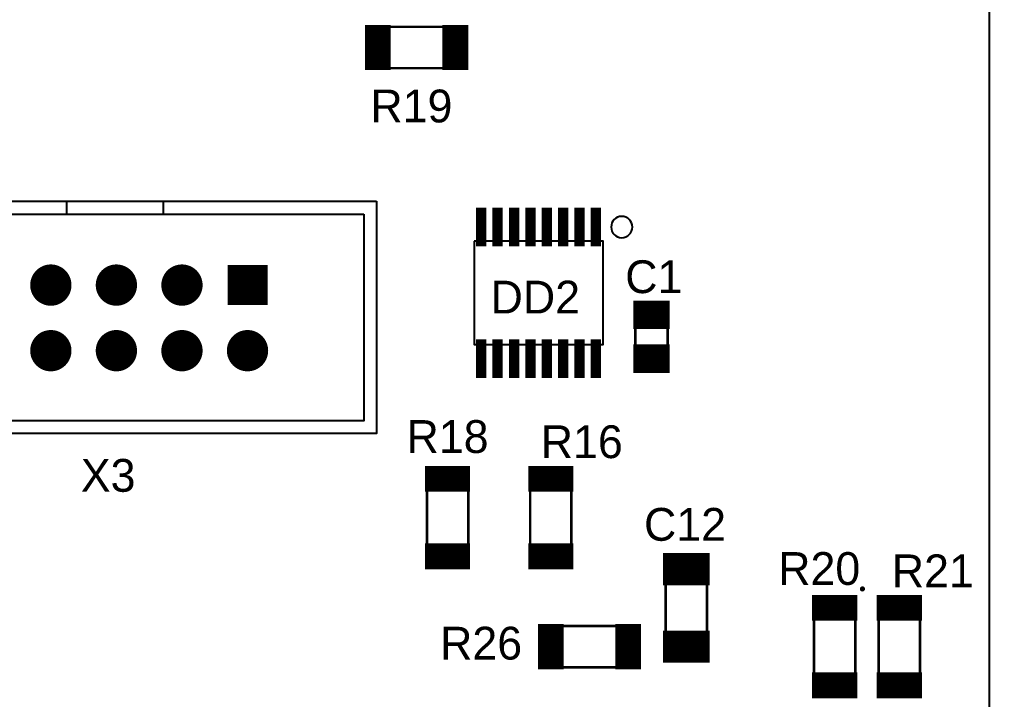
# Model space of a CAD drawing. Extents: x 25 to 880, y 8 to 306.
# Drawn here: x 137.56 to 184.54, y 130.46 to 163.38 of the extents above; entities that cross this region are included whole.
import ezdxf
from ezdxf.enums import TextEntityAlignment as Align

# ---------------------------------------------------------------- set-up
doc = ezdxf.new("R2010")
doc.units = 0
doc.header["$MEASUREMENT"] = 0
for name, color, linetype in [('BOARD', 7, 'Continuous'), ('TOP', 7, 'Continuous'), ('TOP_PIN', 7, 'Continuous')]:
    doc.layers.add(name, color=color, linetype=linetype)

msp = doc.modelspace()

# ---------------------------------------------------------------- linework, layer by layer
at = {"linetype": 'Continuous', "const_width": 0.125}
msp.add_lwpolyline([(178.4485, 135.8153, 1), (178.3235, 135.8153, 1)], format="xyb", close=True, dxfattribs=at)
at = {"layer": 'BOARD'}
msp.add_lwpolyline([(75.7946, 91.1429), (184.5446, 91.1429), (184.5446, 271.1429), (75.7946, 271.1429)], close=True, dxfattribs=at)
at = {"layer": 'TOP', "const_width": 0.125}
for points in [[(158.7321, 163.0216), (158.7321, 161.0216), (154.8571, 161.0216), (154.8571, 163.0216)], [(168.9509, 146.7716), (167.3884, 146.7716), (167.3884, 149.2716), (168.9509, 149.2716)], [(159.2946, 137.3341), (157.2946, 137.3341), (157.2946, 141.2091), (159.2946, 141.2091)], [(164.2946, 137.3341), (162.2946, 137.3341), (162.2946, 141.2091), (164.2946, 141.2091)], [(170.8571, 132.8966), (168.8571, 132.8966), (168.8571, 136.8966), (170.8571, 136.8966)], [(178.0446, 131.0841), (176.0446, 131.0841), (176.0446, 134.9591), (178.0446, 134.9591)], [(181.1696, 131.0841), (179.1696, 131.0841), (179.1696, 134.9591), (181.1696, 134.9591)], [(163.2321, 132.0216), (163.2321, 134.0216), (167.1071, 134.0216), (167.1071, 132.0216)]]:
    msp.add_lwpolyline(points, close=True, dxfattribs=at)
at = {"layer": 'TOP'}
for points in [[(154.8571, 154.5841), (154.8571, 143.3341), (129.5446, 143.3341), (129.5446, 154.5841)], [(154.2321, 153.9591), (154.2321, 143.9591), (130.1696, 143.9591), (130.1696, 153.9591)], [(159.5796, 152.6429), (159.5796, 147.6429), (165.8284, 147.6429), (165.8284, 152.6429)], [(147.8221, 151.3191), (149.4121, 151.3191), (149.4121, 149.7291), (147.8221, 149.7291)]]:
    msp.add_lwpolyline(points, close=True, dxfattribs=at)
for points in [[(139.8571, 153.9591), (139.8571, 154.5841)], [(144.5446, 153.9591), (144.5446, 154.5841)]]:
    msp.add_lwpolyline(points, dxfattribs=at)
for points in [[(167.2471, 153.3304, 1), (166.2171, 153.3304, 1)], [(139.8721, 150.5241, 1), (138.2821, 150.5241, 1)], [(143.0521, 150.5241, 1), (141.4621, 150.5241, 1)], [(146.2321, 150.5241, 1), (144.6421, 150.5241, 1)], [(139.8721, 147.3441, 1), (138.2821, 147.3441, 1)], [(143.0521, 147.3441, 1), (141.4621, 147.3441, 1)], [(146.2321, 147.3441, 1), (144.6421, 147.3441, 1)], [(149.4121, 147.3441, 1), (147.8221, 147.3441, 1)]]:
    msp.add_lwpolyline(points, format="xyb", close=True, dxfattribs=at)
at = {"layer": 'TOP_PIN', "const_width": 0.125}
for points in [[(154.3571, 160.9904), (154.3571, 163.0529), (155.4821, 163.0529), (155.4821, 160.9904)], [(158.1071, 160.9904), (158.1071, 163.0529), (159.2321, 163.0529), (159.2321, 160.9904)], [(159.7384, 152.4554), (159.7384, 154.2054), (160.1134, 154.2054), (160.1134, 152.4554)], [(160.5321, 152.4554), (160.5321, 154.2054), (160.9071, 154.2054), (160.9071, 152.4554)], [(161.3259, 152.4554), (161.3259, 154.2054), (161.7009, 154.2054), (161.7009, 152.4554)], [(162.1196, 152.4554), (162.1196, 154.2054), (162.4946, 154.2054), (162.4946, 152.4554)], [(162.9134, 152.4554), (162.9134, 154.2054), (163.2884, 154.2054), (163.2884, 152.4554)], [(163.7071, 152.4554), (163.7071, 154.2054), (164.0821, 154.2054), (164.0821, 152.4554)], [(164.5009, 152.4554), (164.5009, 154.2054), (164.8759, 154.2054), (164.8759, 152.4554)], [(165.2946, 152.4554), (165.2946, 154.2054), (165.6696, 154.2054), (165.6696, 152.4554)], [(147.7009, 149.6154), (147.7009, 151.4279), (149.5134, 151.4279), (149.5134, 149.6154)], [(167.3571, 148.4591), (167.3571, 149.7091), (168.9821, 149.7091), (168.9821, 148.4591)], [(159.7384, 146.0804), (159.7384, 147.8304), (160.1134, 147.8304), (160.1134, 146.0804)], [(160.5321, 146.0804), (160.5321, 147.8304), (160.9071, 147.8304), (160.9071, 146.0804)], [(161.3259, 146.0804), (161.3259, 147.8304), (161.7009, 147.8304), (161.7009, 146.0804)], [(162.1196, 146.0804), (162.1196, 147.8304), (162.4946, 147.8304), (162.4946, 146.0804)], [(162.9134, 146.0804), (162.9134, 147.8304), (163.2884, 147.8304), (163.2884, 146.0804)], [(163.7071, 146.0804), (163.7071, 147.8304), (164.0821, 147.8304), (164.0821, 146.0804)], [(164.5009, 146.0804), (164.5009, 147.8304), (164.8759, 147.8304), (164.8759, 146.0804)], [(165.2946, 146.0804), (165.2946, 147.8304), (165.6696, 147.8304), (165.6696, 146.0804)], [(167.3571, 146.3341), (167.3571, 147.5841), (168.9821, 147.5841), (168.9821, 146.3341)], [(157.2634, 140.5841), (157.2634, 141.7091), (159.3259, 141.7091), (159.3259, 140.5841)], [(162.2634, 140.5841), (162.2634, 141.7091), (164.3259, 141.7091), (164.3259, 140.5841)], [(157.2634, 136.8341), (157.2634, 137.9591), (159.3259, 137.9591), (159.3259, 136.8341)], [(162.2634, 136.8341), (162.2634, 137.9591), (164.3259, 137.9591), (164.3259, 136.8341)], [(168.7946, 136.0529), (168.7946, 137.4904), (170.9196, 137.4904), (170.9196, 136.0529)], [(176.0134, 134.3341), (176.0134, 135.4591), (178.0759, 135.4591), (178.0759, 134.3341)], [(179.1384, 134.3341), (179.1384, 135.4591), (181.2009, 135.4591), (181.2009, 134.3341)], [(162.7321, 131.9904), (162.7321, 134.0529), (163.8571, 134.0529), (163.8571, 131.9904)], [(166.4821, 131.9904), (166.4821, 134.0529), (167.6071, 134.0529), (167.6071, 131.9904)], [(168.7946, 132.3029), (168.7946, 133.7404), (170.9196, 133.7404), (170.9196, 132.3029)], [(176.0134, 130.5841), (176.0134, 131.7091), (178.0759, 131.7091), (178.0759, 130.5841)], [(179.1384, 130.5841), (179.1384, 131.7091), (181.2009, 131.7091), (181.2009, 130.5841)]]:
    msp.add_lwpolyline(points, close=True, dxfattribs=at)
for points in [[(154.3571, 163.0179), (155.4821, 163.0179)], [(158.1071, 163.0179), (159.2321, 163.0179)], [(154.3571, 162.8929), (155.4821, 162.8929)], [(154.3571, 162.7679), (155.4821, 162.7679)], [(154.3571, 162.6429), (155.4821, 162.6429)], [(154.3571, 162.5179), (155.4821, 162.5179)], [(158.1071, 162.8929), (159.2321, 162.8929)], [(158.1071, 162.7679), (159.2321, 162.7679)], [(158.1071, 162.6429), (159.2321, 162.6429)], [(158.1071, 162.5179), (159.2321, 162.5179)], [(154.3571, 162.3929), (155.4821, 162.3929)], [(154.3571, 162.2679), (155.4821, 162.2679)], [(154.3571, 162.1429), (155.4821, 162.1429)], [(158.1071, 162.3929), (159.2321, 162.3929)], [(158.1071, 162.2679), (159.2321, 162.2679)], [(158.1071, 162.1429), (159.2321, 162.1429)], [(154.3571, 162.0179), (155.4821, 162.0179)], [(154.3571, 161.8929), (155.4821, 161.8929)], [(154.3571, 161.7679), (155.4821, 161.7679)], [(154.3571, 161.6429), (155.4821, 161.6429)], [(158.1071, 162.0179), (159.2321, 162.0179)], [(158.1071, 161.8929), (159.2321, 161.8929)], [(158.1071, 161.7679), (159.2321, 161.7679)], [(158.1071, 161.6429), (159.2321, 161.6429)], [(154.3571, 161.5179), (155.4821, 161.5179)], [(154.3571, 161.3929), (155.4821, 161.3929)], [(154.3571, 161.2679), (155.4821, 161.2679)], [(154.3571, 161.1429), (155.4821, 161.1429)], [(158.1071, 161.5179), (159.2321, 161.5179)], [(158.1071, 161.3929), (159.2321, 161.3929)], [(158.1071, 161.2679), (159.2321, 161.2679)], [(158.1071, 161.1429), (159.2321, 161.1429)], [(154.3571, 161.0179), (155.4821, 161.0179)], [(158.1071, 161.0179), (159.2321, 161.0179)], [(159.7384, 154.1429), (160.1134, 154.1429)], [(160.5321, 154.1429), (160.9071, 154.1429)], [(161.3259, 154.1429), (161.7009, 154.1429)], [(162.1196, 154.1429), (162.4946, 154.1429)], [(162.9134, 154.1429), (163.2884, 154.1429)], [(163.7071, 154.1429), (164.0821, 154.1429)], [(164.5009, 154.1429), (164.8759, 154.1429)], [(165.2946, 154.1429), (165.6696, 154.1429)], [(159.7384, 154.0179), (160.1134, 154.0179)], [(159.7384, 153.8929), (160.1134, 153.8929)], [(159.7384, 153.7679), (160.1134, 153.7679)], [(159.7384, 153.6429), (160.1134, 153.6429)], [(160.5321, 154.0179), (160.9071, 154.0179)], [(160.5321, 153.8929), (160.9071, 153.8929)], [(160.5321, 153.7679), (160.9071, 153.7679)], [(160.5321, 153.6429), (160.9071, 153.6429)], [(161.3259, 154.0179), (161.7009, 154.0179)], [(161.3259, 153.8929), (161.7009, 153.8929)], [(161.3259, 153.7679), (161.7009, 153.7679)], [(161.3259, 153.6429), (161.7009, 153.6429)], [(162.1196, 154.0179), (162.4946, 154.0179)], [(162.1196, 153.8929), (162.4946, 153.8929)], [(162.1196, 153.7679), (162.4946, 153.7679)], [(162.1196, 153.6429), (162.4946, 153.6429)], [(162.9134, 154.0179), (163.2884, 154.0179)], [(162.9134, 153.8929), (163.2884, 153.8929)], [(162.9134, 153.7679), (163.2884, 153.7679)], [(162.9134, 153.6429), (163.2884, 153.6429)], [(163.7071, 154.0179), (164.0821, 154.0179)], [(163.7071, 153.8929), (164.0821, 153.8929)], [(163.7071, 153.7679), (164.0821, 153.7679)], [(163.7071, 153.6429), (164.0821, 153.6429)], [(164.5009, 154.0179), (164.8759, 154.0179)], [(164.5009, 153.8929), (164.8759, 153.8929)], [(164.5009, 153.7679), (164.8759, 153.7679)], [(164.5009, 153.6429), (164.8759, 153.6429)], [(165.2946, 154.0179), (165.6696, 154.0179)], [(165.2946, 153.8929), (165.6696, 153.8929)], [(165.2946, 153.7679), (165.6696, 153.7679)], [(165.2946, 153.6429), (165.6696, 153.6429)], [(159.7384, 153.5179), (160.1134, 153.5179)], [(159.7384, 153.3929), (160.1134, 153.3929)], [(159.7384, 153.2679), (160.1134, 153.2679)], [(159.7384, 153.1429), (160.1134, 153.1429)], [(160.5321, 153.5179), (160.9071, 153.5179)], [(160.5321, 153.3929), (160.9071, 153.3929)], [(160.5321, 153.2679), (160.9071, 153.2679)], [(160.5321, 153.1429), (160.9071, 153.1429)], [(161.3259, 153.5179), (161.7009, 153.5179)], [(161.3259, 153.3929), (161.7009, 153.3929)], [(161.3259, 153.2679), (161.7009, 153.2679)], [(161.3259, 153.1429), (161.7009, 153.1429)], [(162.1196, 153.5179), (162.4946, 153.5179)], [(162.1196, 153.3929), (162.4946, 153.3929)], [(162.1196, 153.2679), (162.4946, 153.2679)], [(162.1196, 153.1429), (162.4946, 153.1429)], [(162.9134, 153.5179), (163.2884, 153.5179)], [(162.9134, 153.3929), (163.2884, 153.3929)], [(162.9134, 153.2679), (163.2884, 153.2679)], [(162.9134, 153.1429), (163.2884, 153.1429)], [(163.7071, 153.5179), (164.0821, 153.5179)], [(163.7071, 153.3929), (164.0821, 153.3929)], [(163.7071, 153.2679), (164.0821, 153.2679)], [(163.7071, 153.1429), (164.0821, 153.1429)], [(164.5009, 153.5179), (164.8759, 153.5179)], [(164.5009, 153.3929), (164.8759, 153.3929)], [(164.5009, 153.2679), (164.8759, 153.2679)], [(164.5009, 153.1429), (164.8759, 153.1429)], [(165.2946, 153.5179), (165.6696, 153.5179)], [(165.2946, 153.3929), (165.6696, 153.3929)], [(165.2946, 153.2679), (165.6696, 153.2679)], [(165.2946, 153.1429), (165.6696, 153.1429)], [(159.7384, 153.0179), (160.1134, 153.0179)], [(159.7384, 152.8929), (160.1134, 152.8929)], [(159.7384, 152.7679), (160.1134, 152.7679)], [(159.7384, 152.6429), (160.1134, 152.6429)], [(160.5321, 153.0179), (160.9071, 153.0179)], [(160.5321, 152.8929), (160.9071, 152.8929)], [(160.5321, 152.7679), (160.9071, 152.7679)], [(160.5321, 152.6429), (160.9071, 152.6429)], [(161.3259, 153.0179), (161.7009, 153.0179)], [(161.3259, 152.8929), (161.7009, 152.8929)], [(161.3259, 152.7679), (161.7009, 152.7679)], [(161.3259, 152.6429), (161.7009, 152.6429)], [(162.1196, 153.0179), (162.4946, 153.0179)], [(162.1196, 152.8929), (162.4946, 152.8929)], [(162.1196, 152.7679), (162.4946, 152.7679)], [(162.1196, 152.6429), (162.4946, 152.6429)], [(162.9134, 153.0179), (163.2884, 153.0179)], [(162.9134, 152.8929), (163.2884, 152.8929)], [(162.9134, 152.7679), (163.2884, 152.7679)], [(162.9134, 152.6429), (163.2884, 152.6429)], [(163.7071, 153.0179), (164.0821, 153.0179)], [(163.7071, 152.8929), (164.0821, 152.8929)], [(163.7071, 152.7679), (164.0821, 152.7679)], [(163.7071, 152.6429), (164.0821, 152.6429)], [(164.5009, 153.0179), (164.8759, 153.0179)], [(164.5009, 152.8929), (164.8759, 152.8929)], [(164.5009, 152.7679), (164.8759, 152.7679)], [(164.5009, 152.6429), (164.8759, 152.6429)], [(165.2946, 153.0179), (165.6696, 153.0179)], [(165.2946, 152.8929), (165.6696, 152.8929)], [(165.2946, 152.7679), (165.6696, 152.7679)], [(165.2946, 152.6429), (165.6696, 152.6429)], [(159.7384, 152.5179), (160.1134, 152.5179)], [(160.5321, 152.5179), (160.9071, 152.5179)], [(161.3259, 152.5179), (161.7009, 152.5179)], [(162.1196, 152.5179), (162.4946, 152.5179)], [(162.9134, 152.5179), (163.2884, 152.5179)], [(163.7071, 152.5179), (164.0821, 152.5179)], [(164.5009, 152.5179), (164.8759, 152.5179)], [(165.2946, 152.5179), (165.6696, 152.5179)], [(138.5159, 151.2679), (139.6484, 151.2679)], [(138.7371, 151.3929), (139.4271, 151.3929)], [(141.6909, 151.2679), (142.8234, 151.2679)], [(141.9121, 151.3929), (142.6021, 151.3929)], [(144.8659, 151.2679), (145.9984, 151.2679)], [(145.0871, 151.3929), (145.7771, 151.3929)], [(147.7009, 151.3929), (149.5134, 151.3929)], [(147.7009, 151.2679), (149.5134, 151.2679)], [(138.1784, 150.7679), (139.9859, 150.7679)], [(138.2221, 150.8929), (139.9421, 150.8929)], [(138.2871, 151.0179), (139.8771, 151.0179)], [(138.3809, 151.1429), (139.7834, 151.1429)], [(141.3534, 150.7679), (143.1609, 150.7679)], [(141.3971, 150.8929), (143.1171, 150.8929)], [(141.4621, 151.0179), (143.0521, 151.0179)], [(141.5559, 151.1429), (142.9584, 151.1429)], [(144.5284, 150.7679), (146.3359, 150.7679)], [(144.5721, 150.8929), (146.2921, 150.8929)], [(144.6371, 151.0179), (146.2271, 151.0179)], [(144.7309, 151.1429), (146.1334, 151.1429)], [(147.7009, 151.1429), (149.5134, 151.1429)], [(147.7009, 151.0179), (149.5134, 151.0179)], [(147.7009, 150.8929), (149.5134, 150.8929)], [(147.7009, 150.7679), (149.5134, 150.7679)], [(138.1459, 150.5179), (140.0184, 150.5179)], [(138.1534, 150.6429), (140.0109, 150.6429)], [(138.1546, 150.3929), (140.0096, 150.3929)], [(141.3209, 150.5179), (143.1934, 150.5179)], [(141.3284, 150.6429), (143.1859, 150.6429)], [(141.3296, 150.3929), (143.1846, 150.3929)], [(144.4959, 150.5179), (146.3684, 150.5179)], [(144.5034, 150.6429), (146.3609, 150.6429)], [(144.5046, 150.3929), (146.3596, 150.3929)], [(147.7009, 150.6429), (149.5134, 150.6429)], [(147.7009, 150.5179), (149.5134, 150.5179)], [(147.7009, 150.3929), (149.5134, 150.3929)], [(138.1796, 150.2679), (139.9846, 150.2679)], [(138.2246, 150.1429), (139.9396, 150.1429)], [(138.2921, 150.0179), (139.8721, 150.0179)], [(138.3871, 149.8929), (139.7771, 149.8929)], [(141.3546, 150.2679), (143.1596, 150.2679)], [(141.3996, 150.1429), (143.1146, 150.1429)], [(141.4671, 150.0179), (143.0471, 150.0179)], [(141.5621, 149.8929), (142.9521, 149.8929)], [(144.5296, 150.2679), (146.3346, 150.2679)], [(144.5746, 150.1429), (146.2896, 150.1429)], [(144.6421, 150.0179), (146.2221, 150.0179)], [(144.7371, 149.8929), (146.1271, 149.8929)], [(147.7009, 150.2679), (149.5134, 150.2679)], [(147.7009, 150.1429), (149.5134, 150.1429)], [(147.7009, 150.0179), (149.5134, 150.0179)], [(147.7009, 149.8929), (149.5134, 149.8929)], [(138.5259, 149.7679), (139.6384, 149.7679)], [(138.7559, 149.6429), (139.4084, 149.6429)], [(141.7009, 149.7679), (142.8134, 149.7679)], [(141.9309, 149.6429), (142.5834, 149.6429)], [(144.8759, 149.7679), (145.9884, 149.7679)], [(145.1059, 149.6429), (145.7584, 149.6429)], [(147.7009, 149.7679), (149.5134, 149.7679)], [(147.7009, 149.6429), (149.5134, 149.6429)], [(167.3571, 149.6429), (168.9821, 149.6429)], [(167.3571, 149.5179), (168.9821, 149.5179)], [(167.3571, 149.3929), (168.9821, 149.3929)], [(167.3571, 149.2679), (168.9821, 149.2679)], [(167.3571, 149.1429), (168.9821, 149.1429)], [(167.3571, 149.0179), (168.9821, 149.0179)], [(167.3571, 148.8929), (168.9821, 148.8929)], [(167.3571, 148.7679), (168.9821, 148.7679)], [(167.3571, 148.6429), (168.9821, 148.6429)], [(167.3571, 148.5179), (168.9821, 148.5179)], [(138.4284, 148.0179), (139.7359, 148.0179)], [(138.5884, 148.1429), (139.5759, 148.1429)], [(138.9084, 148.2679), (139.2559, 148.2679)], [(141.6034, 148.0179), (142.9109, 148.0179)], [(141.7634, 148.1429), (142.7509, 148.1429)], [(142.0834, 148.2679), (142.4309, 148.2679)], [(144.7784, 148.0179), (146.0859, 148.0179)], [(144.9384, 148.1429), (145.9259, 148.1429)], [(145.2584, 148.2679), (145.6059, 148.2679)], [(147.9534, 148.0179), (149.2609, 148.0179)], [(148.1134, 148.1429), (149.1009, 148.1429)], [(148.4334, 148.2679), (148.7809, 148.2679)], [(138.1609, 147.5179), (140.0034, 147.5179)], [(138.1934, 147.6429), (139.9709, 147.6429)], [(138.2446, 147.7679), (139.9196, 147.7679)], [(138.3209, 147.8929), (139.8434, 147.8929)], [(141.3359, 147.5179), (143.1784, 147.5179)], [(141.3684, 147.6429), (143.1459, 147.6429)], [(141.4196, 147.7679), (143.0946, 147.7679)], [(141.4959, 147.8929), (143.0184, 147.8929)], [(144.5109, 147.5179), (146.3534, 147.5179)], [(144.5434, 147.6429), (146.3209, 147.6429)], [(144.5946, 147.7679), (146.2696, 147.7679)], [(144.6709, 147.8929), (146.1934, 147.8929)], [(147.6859, 147.5179), (149.5284, 147.5179)], [(147.7184, 147.6429), (149.4959, 147.6429)], [(147.7696, 147.7679), (149.4446, 147.7679)], [(147.8459, 147.8929), (149.3684, 147.8929)], [(159.7384, 147.7679), (160.1134, 147.7679)], [(159.7384, 147.6429), (160.1134, 147.6429)], [(159.7384, 147.5179), (160.1134, 147.5179)], [(160.5321, 147.7679), (160.9071, 147.7679)], [(160.5321, 147.6429), (160.9071, 147.6429)], [(160.5321, 147.5179), (160.9071, 147.5179)], [(161.3259, 147.7679), (161.7009, 147.7679)], [(161.3259, 147.6429), (161.7009, 147.6429)], [(161.3259, 147.5179), (161.7009, 147.5179)], [(162.1196, 147.7679), (162.4946, 147.7679)], [(162.1196, 147.6429), (162.4946, 147.6429)], [(162.1196, 147.5179), (162.4946, 147.5179)], [(162.9134, 147.7679), (163.2884, 147.7679)], [(162.9134, 147.6429), (163.2884, 147.6429)], [(162.9134, 147.5179), (163.2884, 147.5179)], [(163.7071, 147.7679), (164.0821, 147.7679)], [(163.7071, 147.6429), (164.0821, 147.6429)], [(163.7071, 147.5179), (164.0821, 147.5179)], [(164.5009, 147.7679), (164.8759, 147.7679)], [(164.5009, 147.6429), (164.8759, 147.6429)], [(164.5009, 147.5179), (164.8759, 147.5179)], [(165.2946, 147.7679), (165.6696, 147.7679)], [(165.2946, 147.6429), (165.6696, 147.6429)], [(165.2946, 147.5179), (165.6696, 147.5179)], [(167.3571, 147.5179), (168.9821, 147.5179)], [(138.1459, 147.3929), (140.0184, 147.3929)], [(138.1484, 147.2679), (140.0159, 147.2679)], [(138.1671, 147.1429), (139.9971, 147.1429)], [(138.2046, 147.0179), (139.9596, 147.0179)], [(141.3209, 147.3929), (143.1934, 147.3929)], [(141.3234, 147.2679), (143.1909, 147.2679)], [(141.3421, 147.1429), (143.1721, 147.1429)], [(141.3796, 147.0179), (143.1346, 147.0179)], [(144.4959, 147.3929), (146.3684, 147.3929)], [(144.4984, 147.2679), (146.3659, 147.2679)], [(144.5171, 147.1429), (146.3471, 147.1429)], [(144.5546, 147.0179), (146.3096, 147.0179)], [(147.6709, 147.3929), (149.5434, 147.3929)], [(147.6734, 147.2679), (149.5409, 147.2679)], [(147.6921, 147.1429), (149.5221, 147.1429)], [(147.7296, 147.0179), (149.4846, 147.0179)], [(159.7384, 147.3929), (160.1134, 147.3929)], [(159.7384, 147.2679), (160.1134, 147.2679)], [(159.7384, 147.1429), (160.1134, 147.1429)], [(159.7384, 147.0179), (160.1134, 147.0179)], [(160.5321, 147.3929), (160.9071, 147.3929)], [(160.5321, 147.2679), (160.9071, 147.2679)], [(160.5321, 147.1429), (160.9071, 147.1429)], [(160.5321, 147.0179), (160.9071, 147.0179)], [(161.3259, 147.3929), (161.7009, 147.3929)], [(161.3259, 147.2679), (161.7009, 147.2679)], [(161.3259, 147.1429), (161.7009, 147.1429)], [(161.3259, 147.0179), (161.7009, 147.0179)], [(162.1196, 147.3929), (162.4946, 147.3929)], [(162.1196, 147.2679), (162.4946, 147.2679)], [(162.1196, 147.1429), (162.4946, 147.1429)], [(162.1196, 147.0179), (162.4946, 147.0179)], [(162.9134, 147.3929), (163.2884, 147.3929)], [(162.9134, 147.2679), (163.2884, 147.2679)], [(162.9134, 147.1429), (163.2884, 147.1429)], [(162.9134, 147.0179), (163.2884, 147.0179)], [(163.7071, 147.3929), (164.0821, 147.3929)], [(163.7071, 147.2679), (164.0821, 147.2679)], [(163.7071, 147.1429), (164.0821, 147.1429)], [(163.7071, 147.0179), (164.0821, 147.0179)], [(164.5009, 147.3929), (164.8759, 147.3929)], [(164.5009, 147.2679), (164.8759, 147.2679)], [(164.5009, 147.1429), (164.8759, 147.1429)], [(164.5009, 147.0179), (164.8759, 147.0179)], [(165.2946, 147.3929), (165.6696, 147.3929)], [(165.2946, 147.2679), (165.6696, 147.2679)], [(165.2946, 147.1429), (165.6696, 147.1429)], [(165.2946, 147.0179), (165.6696, 147.0179)], [(167.3571, 147.3929), (168.9821, 147.3929)], [(167.3571, 147.2679), (168.9821, 147.2679)], [(167.3571, 147.1429), (168.9821, 147.1429)], [(167.3571, 147.0179), (168.9821, 147.0179)], [(138.2621, 146.8929), (139.9021, 146.8929)], [(138.3446, 146.7679), (139.8196, 146.7679)], [(138.4634, 146.6429), (139.7009, 146.6429)], [(141.4371, 146.8929), (143.0771, 146.8929)], [(141.5196, 146.7679), (142.9946, 146.7679)], [(141.6384, 146.6429), (142.8759, 146.6429)], [(144.6121, 146.8929), (146.2521, 146.8929)], [(144.6946, 146.7679), (146.1696, 146.7679)], [(144.8134, 146.6429), (146.0509, 146.6429)], [(147.7871, 146.8929), (149.4271, 146.8929)], [(147.8696, 146.7679), (149.3446, 146.7679)], [(147.9884, 146.6429), (149.2259, 146.6429)], [(159.7384, 146.8929), (160.1134, 146.8929)], [(159.7384, 146.7679), (160.1134, 146.7679)], [(159.7384, 146.6429), (160.1134, 146.6429)], [(160.5321, 146.8929), (160.9071, 146.8929)], [(160.5321, 146.7679), (160.9071, 146.7679)], [(160.5321, 146.6429), (160.9071, 146.6429)], [(161.3259, 146.8929), (161.7009, 146.8929)], [(161.3259, 146.7679), (161.7009, 146.7679)], [(161.3259, 146.6429), (161.7009, 146.6429)], [(162.1196, 146.8929), (162.4946, 146.8929)], [(162.1196, 146.7679), (162.4946, 146.7679)], [(162.1196, 146.6429), (162.4946, 146.6429)], [(162.9134, 146.8929), (163.2884, 146.8929)], [(162.9134, 146.7679), (163.2884, 146.7679)], [(162.9134, 146.6429), (163.2884, 146.6429)], [(163.7071, 146.8929), (164.0821, 146.8929)], [(163.7071, 146.7679), (164.0821, 146.7679)], [(163.7071, 146.6429), (164.0821, 146.6429)], [(164.5009, 146.8929), (164.8759, 146.8929)], [(164.5009, 146.7679), (164.8759, 146.7679)], [(164.5009, 146.6429), (164.8759, 146.6429)], [(165.2946, 146.8929), (165.6696, 146.8929)], [(165.2946, 146.7679), (165.6696, 146.7679)], [(165.2946, 146.6429), (165.6696, 146.6429)], [(167.3571, 146.8929), (168.9821, 146.8929)], [(167.3571, 146.7679), (168.9821, 146.7679)], [(167.3571, 146.6429), (168.9821, 146.6429)], [(138.6446, 146.5179), (139.5196, 146.5179)], [(141.8196, 146.5179), (142.6946, 146.5179)], [(144.9946, 146.5179), (145.8696, 146.5179)], [(148.1696, 146.5179), (149.0446, 146.5179)], [(159.7384, 146.5179), (160.1134, 146.5179)], [(159.7384, 146.3929), (160.1134, 146.3929)], [(159.7384, 146.2679), (160.1134, 146.2679)], [(159.7384, 146.1429), (160.1134, 146.1429)], [(160.5321, 146.5179), (160.9071, 146.5179)], [(160.5321, 146.3929), (160.9071, 146.3929)], [(160.5321, 146.2679), (160.9071, 146.2679)], [(160.5321, 146.1429), (160.9071, 146.1429)], [(161.3259, 146.5179), (161.7009, 146.5179)], [(161.3259, 146.3929), (161.7009, 146.3929)], [(161.3259, 146.2679), (161.7009, 146.2679)], [(161.3259, 146.1429), (161.7009, 146.1429)], [(162.1196, 146.5179), (162.4946, 146.5179)], [(162.1196, 146.3929), (162.4946, 146.3929)], [(162.1196, 146.2679), (162.4946, 146.2679)], [(162.1196, 146.1429), (162.4946, 146.1429)], [(162.9134, 146.5179), (163.2884, 146.5179)], [(162.9134, 146.3929), (163.2884, 146.3929)], [(162.9134, 146.2679), (163.2884, 146.2679)], [(162.9134, 146.1429), (163.2884, 146.1429)], [(163.7071, 146.5179), (164.0821, 146.5179)], [(163.7071, 146.3929), (164.0821, 146.3929)], [(163.7071, 146.2679), (164.0821, 146.2679)], [(163.7071, 146.1429), (164.0821, 146.1429)], [(164.5009, 146.5179), (164.8759, 146.5179)], [(164.5009, 146.3929), (164.8759, 146.3929)], [(164.5009, 146.2679), (164.8759, 146.2679)], [(164.5009, 146.1429), (164.8759, 146.1429)], [(165.2946, 146.5179), (165.6696, 146.5179)], [(165.2946, 146.3929), (165.6696, 146.3929)], [(165.2946, 146.2679), (165.6696, 146.2679)], [(165.2946, 146.1429), (165.6696, 146.1429)], [(167.3571, 146.5179), (168.9821, 146.5179)], [(167.3571, 146.3929), (168.9821, 146.3929)], [(157.2634, 141.6429), (159.3259, 141.6429)], [(157.2634, 141.5179), (159.3259, 141.5179)], [(157.2634, 141.3929), (159.3259, 141.3929)], [(162.2634, 141.6429), (164.3259, 141.6429)], [(162.2634, 141.5179), (164.3259, 141.5179)], [(162.2634, 141.3929), (164.3259, 141.3929)], [(157.2634, 141.2679), (159.3259, 141.2679)], [(157.2634, 141.1429), (159.3259, 141.1429)], [(157.2634, 141.0179), (159.3259, 141.0179)], [(162.2634, 141.2679), (164.3259, 141.2679)], [(162.2634, 141.1429), (164.3259, 141.1429)], [(162.2634, 141.0179), (164.3259, 141.0179)], [(157.2634, 140.8929), (159.3259, 140.8929)], [(157.2634, 140.7679), (159.3259, 140.7679)], [(157.2634, 140.6429), (159.3259, 140.6429)], [(162.2634, 140.8929), (164.3259, 140.8929)], [(162.2634, 140.7679), (164.3259, 140.7679)], [(162.2634, 140.6429), (164.3259, 140.6429)], [(157.2634, 137.8929), (159.3259, 137.8929)], [(157.2634, 137.7679), (159.3259, 137.7679)], [(157.2634, 137.6429), (159.3259, 137.6429)], [(162.2634, 137.8929), (164.3259, 137.8929)], [(162.2634, 137.7679), (164.3259, 137.7679)], [(162.2634, 137.6429), (164.3259, 137.6429)], [(157.2634, 137.5179), (159.3259, 137.5179)], [(157.2634, 137.3929), (159.3259, 137.3929)], [(157.2634, 137.2679), (159.3259, 137.2679)], [(157.2634, 137.1429), (159.3259, 137.1429)], [(162.2634, 137.5179), (164.3259, 137.5179)], [(162.2634, 137.3929), (164.3259, 137.3929)], [(162.2634, 137.2679), (164.3259, 137.2679)], [(162.2634, 137.1429), (164.3259, 137.1429)], [(168.7946, 137.3929), (170.9196, 137.3929)], [(168.7946, 137.2679), (170.9196, 137.2679)], [(168.7946, 137.1429), (170.9196, 137.1429)], [(157.2634, 137.0179), (159.3259, 137.0179)], [(157.2634, 136.8929), (159.3259, 136.8929)], [(162.2634, 137.0179), (164.3259, 137.0179)], [(162.2634, 136.8929), (164.3259, 136.8929)], [(168.7946, 137.0179), (170.9196, 137.0179)], [(168.7946, 136.8929), (170.9196, 136.8929)], [(168.7946, 136.7679), (170.9196, 136.7679)], [(168.7946, 136.6429), (170.9196, 136.6429)], [(168.7946, 136.5179), (170.9196, 136.5179)], [(168.7946, 136.3929), (170.9196, 136.3929)], [(168.7946, 136.2679), (170.9196, 136.2679)], [(168.7946, 136.1429), (170.9196, 136.1429)], [(176.0134, 135.3929), (178.0759, 135.3929)], [(176.0134, 135.2679), (178.0759, 135.2679)], [(179.1384, 135.3929), (181.2009, 135.3929)], [(179.1384, 135.2679), (181.2009, 135.2679)], [(176.0134, 135.1429), (178.0759, 135.1429)], [(176.0134, 135.0179), (178.0759, 135.0179)], [(176.0134, 134.8929), (178.0759, 134.8929)], [(179.1384, 135.1429), (181.2009, 135.1429)], [(179.1384, 135.0179), (181.2009, 135.0179)], [(179.1384, 134.8929), (181.2009, 134.8929)], [(176.0134, 134.7679), (178.0759, 134.7679)], [(176.0134, 134.6429), (178.0759, 134.6429)], [(176.0134, 134.5179), (178.0759, 134.5179)], [(176.0134, 134.3929), (178.0759, 134.3929)], [(179.1384, 134.7679), (181.2009, 134.7679)], [(179.1384, 134.6429), (181.2009, 134.6429)], [(179.1384, 134.5179), (181.2009, 134.5179)], [(179.1384, 134.3929), (181.2009, 134.3929)], [(162.7321, 134.0179), (163.8571, 134.0179)], [(162.7321, 133.8929), (163.8571, 133.8929)], [(166.4821, 134.0179), (167.6071, 134.0179)], [(166.4821, 133.8929), (167.6071, 133.8929)], [(162.7321, 133.7679), (163.8571, 133.7679)], [(162.7321, 133.6429), (163.8571, 133.6429)], [(162.7321, 133.5179), (163.8571, 133.5179)], [(162.7321, 133.3929), (163.8571, 133.3929)], [(166.4821, 133.7679), (167.6071, 133.7679)], [(166.4821, 133.6429), (167.6071, 133.6429)], [(166.4821, 133.5179), (167.6071, 133.5179)], [(166.4821, 133.3929), (167.6071, 133.3929)], [(168.7946, 133.6429), (170.9196, 133.6429)], [(168.7946, 133.5179), (170.9196, 133.5179)], [(168.7946, 133.3929), (170.9196, 133.3929)], [(162.7321, 133.2679), (163.8571, 133.2679)], [(162.7321, 133.1429), (163.8571, 133.1429)], [(162.7321, 133.0179), (163.8571, 133.0179)], [(166.4821, 133.2679), (167.6071, 133.2679)], [(166.4821, 133.1429), (167.6071, 133.1429)], [(166.4821, 133.0179), (167.6071, 133.0179)], [(168.7946, 133.2679), (170.9196, 133.2679)], [(168.7946, 133.1429), (170.9196, 133.1429)], [(168.7946, 133.0179), (170.9196, 133.0179)], [(162.7321, 132.8929), (163.8571, 132.8929)], [(162.7321, 132.7679), (163.8571, 132.7679)], [(162.7321, 132.6429), (163.8571, 132.6429)], [(162.7321, 132.5179), (163.8571, 132.5179)], [(166.4821, 132.8929), (167.6071, 132.8929)], [(166.4821, 132.7679), (167.6071, 132.7679)], [(166.4821, 132.6429), (167.6071, 132.6429)], [(166.4821, 132.5179), (167.6071, 132.5179)], [(168.7946, 132.8929), (170.9196, 132.8929)], [(168.7946, 132.7679), (170.9196, 132.7679)], [(168.7946, 132.6429), (170.9196, 132.6429)], [(168.7946, 132.5179), (170.9196, 132.5179)], [(162.7321, 132.3929), (163.8571, 132.3929)], [(162.7321, 132.2679), (163.8571, 132.2679)], [(162.7321, 132.1429), (163.8571, 132.1429)], [(162.7321, 132.0179), (163.8571, 132.0179)], [(166.4821, 132.3929), (167.6071, 132.3929)], [(166.4821, 132.2679), (167.6071, 132.2679)], [(166.4821, 132.1429), (167.6071, 132.1429)], [(166.4821, 132.0179), (167.6071, 132.0179)], [(168.7946, 132.3929), (170.9196, 132.3929)], [(176.0134, 131.6429), (178.0759, 131.6429)], [(176.0134, 131.5179), (178.0759, 131.5179)], [(179.1384, 131.6429), (181.2009, 131.6429)], [(179.1384, 131.5179), (181.2009, 131.5179)], [(176.0134, 131.3929), (178.0759, 131.3929)], [(176.0134, 131.2679), (178.0759, 131.2679)], [(176.0134, 131.1429), (178.0759, 131.1429)], [(179.1384, 131.3929), (181.2009, 131.3929)], [(179.1384, 131.2679), (181.2009, 131.2679)], [(179.1384, 131.1429), (181.2009, 131.1429)], [(176.0134, 131.0179), (178.0759, 131.0179)], [(176.0134, 130.8929), (178.0759, 130.8929)], [(176.0134, 130.7679), (178.0759, 130.7679)], [(176.0134, 130.6429), (178.0759, 130.6429)], [(179.1384, 131.0179), (181.2009, 131.0179)], [(179.1384, 130.8929), (181.2009, 130.8929)], [(179.1384, 130.7679), (181.2009, 130.7679)], [(179.1384, 130.6429), (181.2009, 130.6429)]]:
    msp.add_lwpolyline(points, dxfattribs=at)
for points in [[(139.0821, 149.5841, 1), (139.0821, 151.4591, 1)], [(142.2571, 149.5841, 1), (142.2571, 151.4591, 1)], [(145.4321, 149.5841, 1), (145.4321, 151.4591, 1)], [(139.0821, 146.4091, 1), (139.0821, 148.2841, 1)], [(142.2571, 146.4091, 1), (142.2571, 148.2841, 1)], [(145.4321, 146.4091, 1), (145.4321, 148.2841, 1)], [(148.6071, 146.4091, 1), (148.6071, 148.2841, 1)]]:
    msp.add_lwpolyline(points, format="xyb", close=True, dxfattribs=at)

# ---------------------------------------------------------------- texts
at = {"layer": 'TOP', "width": 1.019685}
for s, p in [('R19', (156.5446, 158.3966)), ('C1', (168.2827, 150.1335)), ('DD2', (162.5446, 149.1466)), ('R18', (158.2946, 142.3966)), ('R16', (164.7946, 142.1466)), ('X3', (141.8571, 140.5179)), ('C12', (169.7946, 138.1466)), ('R20', (176.2944, 136.0091)), ('R21', (181.7946, 135.8966)), ('R26', (159.9196, 132.3966))]:
    msp.add_text(s, height=1.5875, dxfattribs=at).set_placement(p, align=Align.CENTER)

doc.saveas('drawing.dxf')
